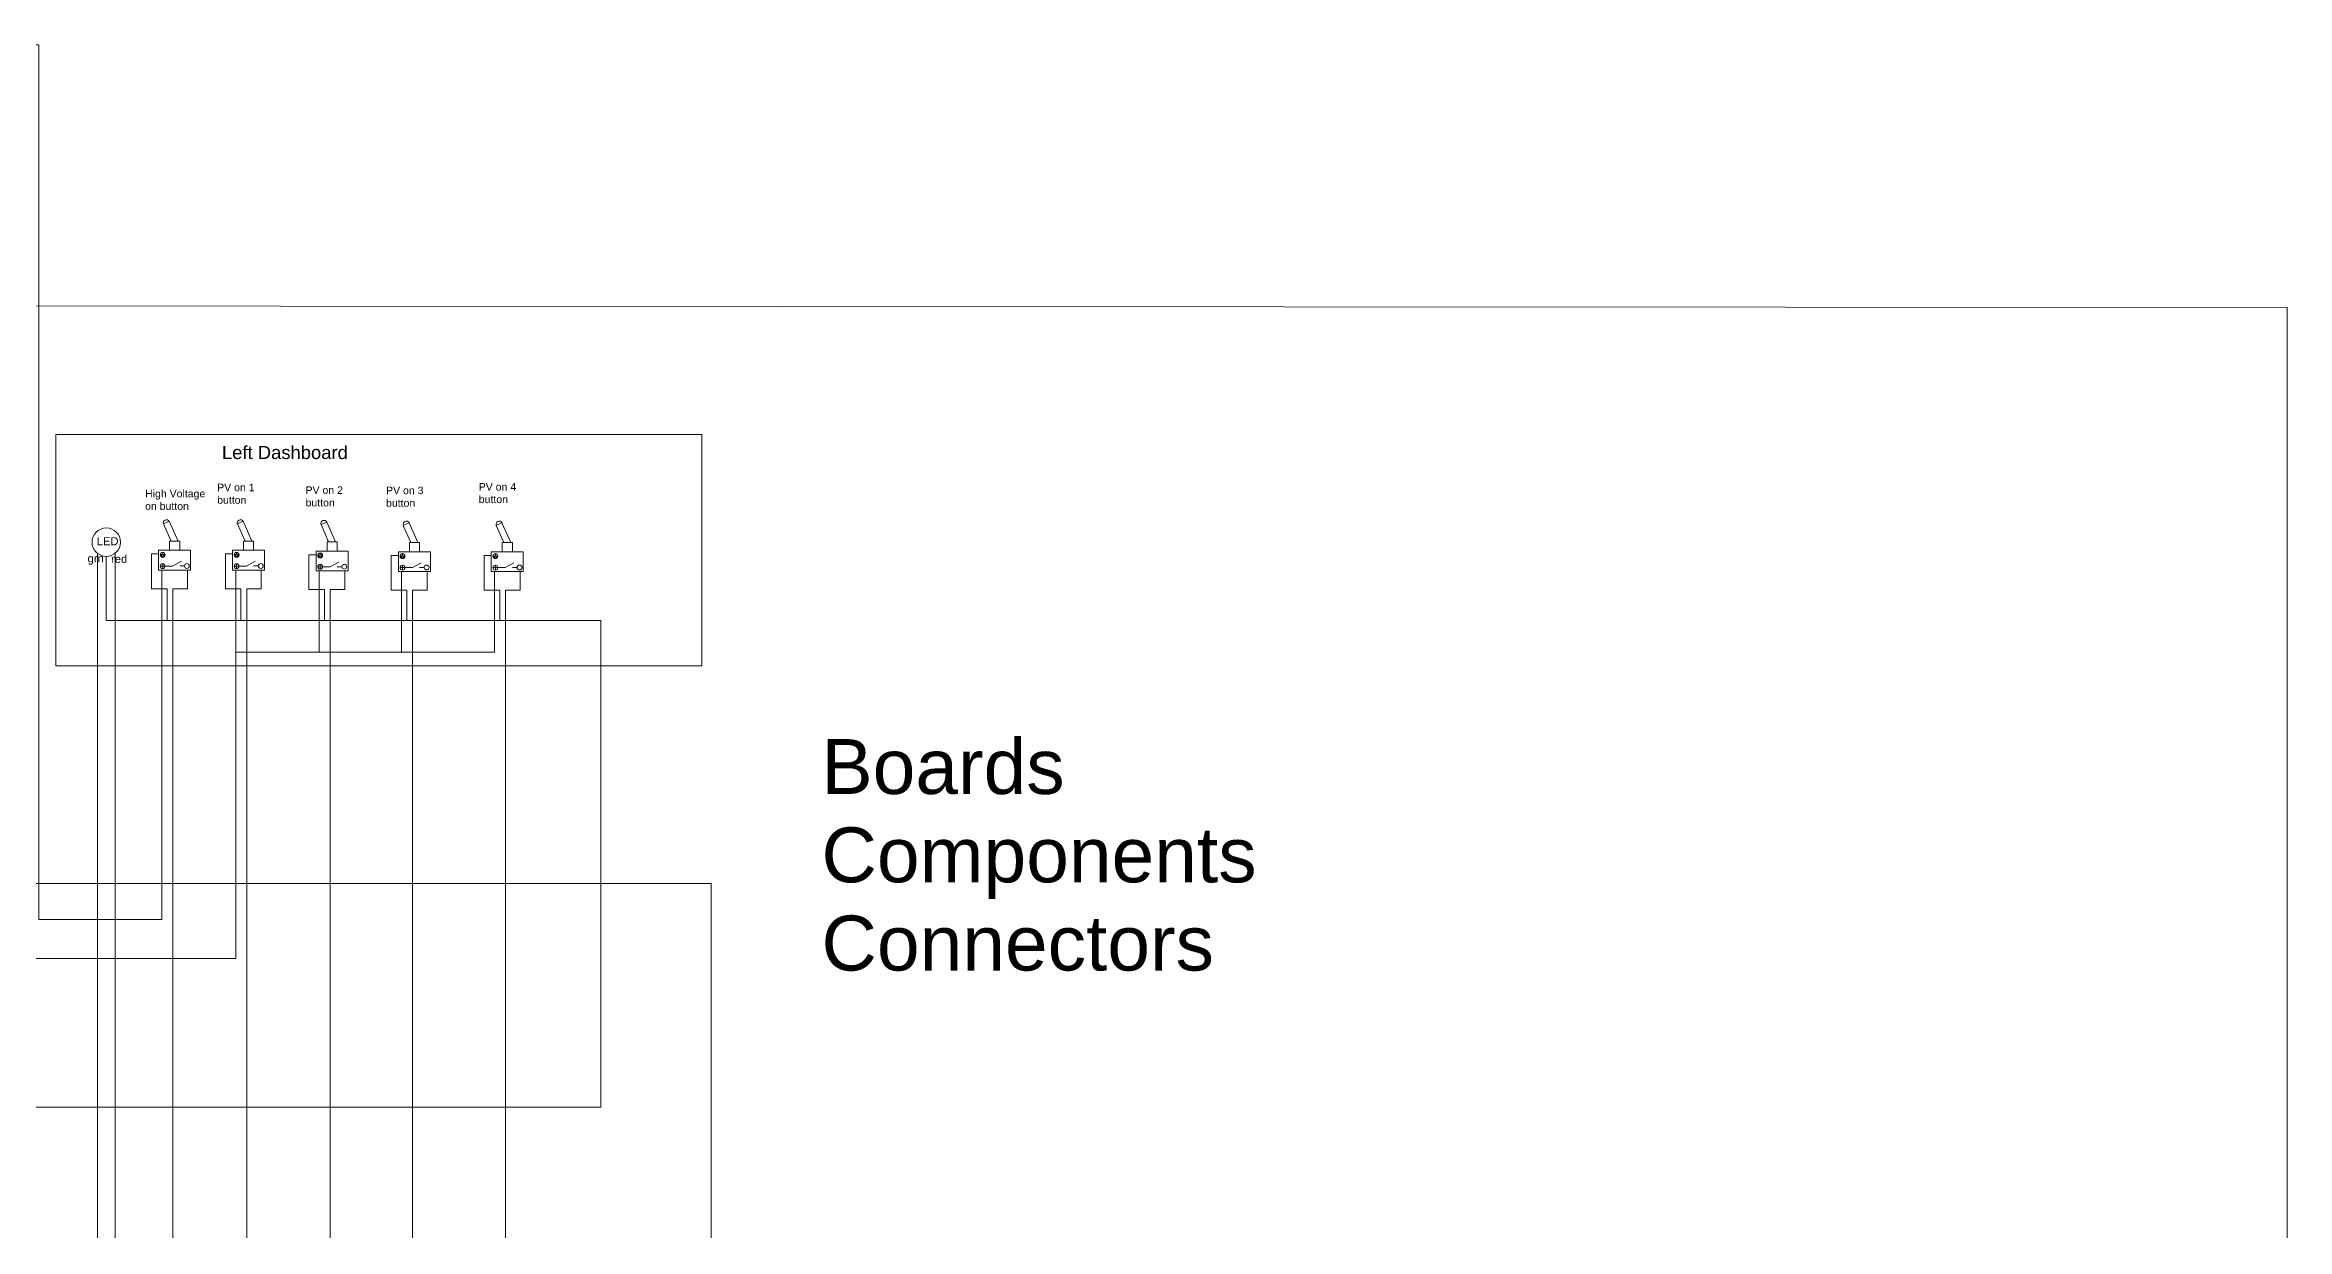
# Model space of a CAD drawing. Header units: inches. Extents: x 4541 to 19811, y -21622 to -6339.
# Drawn here: x 7497 to 8986, y -7814 to -7027 of the extents above; entities that cross this region are included whole.
import ezdxf

# ---------------------------------------------------------------- set-up
doc = ezdxf.new("R2010")
doc.units = ezdxf.units.IN
doc.header["$MEASUREMENT"] = 0
doc.layers.get('0').update_dxf_attribs({"lineweight": 0})
doc.styles.get("Standard").update_dxf_attribs({"font": 'arial.ttf'})

msp = doc.modelspace()

# ---------------------------------------------------------------- linework, layer by layer
at = {"color": 1, "ltscale": 5}
for p, q in [((7575.5, -7345.6), (7579.4, -7343.9)), ((7624.6, -7345.6), (7628.5, -7343.9)), ((7680.2, -7346.1), (7684, -7344.4)), ((7734.8, -7346.6), (7738.7, -7344.9)), ((7796.6, -7346.6), (7800.4, -7344.9))]:
    msp.add_line(p, q, dxfattribs=at)
at = {"ltscale": 5}
for p, q in [((7585.2, -7357.1), (7579.4, -7343.9)), ((7634.3, -7357.1), (7628.5, -7343.9)), ((7689.9, -7357.6), (7684, -7344.4)), ((7580.6, -7357.1), (7575.5, -7345.6)), ((7579.6, -7363.2), (7579.6, -7357.1)), ((7579.6, -7357.1), (7586.3, -7357.1)), ((7586.3, -7363.2), (7586.3, -7357.1)), ((7629.7, -7357.1), (7624.6, -7345.6)), ((7628.7, -7363.2), (7628.7, -7357.1)), ((7628.7, -7357.1), (7635.4, -7357.1)), ((7635.4, -7363.2), (7635.4, -7357.1)), ((7685.2, -7357.6), (7680.2, -7346.1)), ((7684.2, -7363.7), (7684.2, -7357.6)), ((7684.2, -7357.6), (7690.9, -7357.6)), ((7690.9, -7363.7), (7690.9, -7357.6)), ((7739.9, -7358.1), (7734.8, -7346.6)), ((7744.5, -7358.1), (7738.7, -7344.9)), ((7738.9, -7364.2), (7738.9, -7358.1)), ((7738.9, -7358.1), (7745.6, -7358.1)), ((7745.6, -7364.2), (7745.6, -7358.1)), ((7801.7, -7358.1), (7796.6, -7346.6)), ((7806.3, -7358.1), (7800.4, -7344.9)), ((7800.6, -7364.2), (7800.6, -7358.1)), ((7800.6, -7358.1), (7807.3, -7358.1)), ((7807.3, -7364.2), (7807.3, -7358.1)), ((7573.6, -7373.7), (7576.3, -7373.7)), ((7575, -7367.8), (7573.7, -7366)), ((7576.3, -7366), (7573.7, -7366)), ((7575, -7364.5), (7575, -7366)), ((7575, -7367.8), (7576.3, -7366)), ((7575, -7372.5), (7575, -7375)), ((7622.7, -7373.7), (7625.4, -7373.7)), ((7624.1, -7367.8), (7622.8, -7366)), ((7625.4, -7366), (7622.8, -7366)), ((7624.1, -7364.5), (7624.1, -7366)), ((7624.1, -7367.8), (7625.4, -7366)), ((7624.1, -7372.5), (7624.1, -7375)), ((7679.6, -7368.2), (7678.3, -7366.5)), ((7680.9, -7366.5), (7678.3, -7366.5)), ((7678.3, -7374.2), (7681, -7374.2)), ((7679.6, -7365), (7679.6, -7366.5)), ((7679.6, -7368.2), (7680.9, -7366.5)), ((7679.6, -7372.9), (7679.6, -7375.5)), ((7734.3, -7368.7), (7733, -7367)), ((7735.6, -7367), (7733, -7367)), ((7734.3, -7365.5), (7734.3, -7367)), ((7734.3, -7368.7), (7735.6, -7367)), ((7734.3, -7373.4), (7734.3, -7376)), ((7796, -7368.7), (7794.7, -7367)), ((7797.3, -7367), (7794.7, -7367)), ((7796, -7365.5), (7796, -7367)), ((7796, -7368.7), (7797.3, -7367)), ((7796, -7373.4), (7796, -7376)), ((7591.4, -7388.8), (7581.7, -7388.8)), ((7581.7, -7388.8), (7581.7, -7393.1)), ((7591.4, -7376.3), (7591.4, -7382.6)), ((7591.4, -7382.6), (7591.4, -7388.8)), ((7640.5, -7388.8), (7630.8, -7388.8)), ((7630.8, -7388.8), (7630.8, -7393.1)), ((7640.5, -7376.3), (7640.5, -7382.6)), ((7640.5, -7382.6), (7640.5, -7388.8)), ((7696, -7376.8), (7696, -7383)), ((7696, -7383), (7696, -7389.2)), ((7732.9, -7374.7), (7735.6, -7374.7)), ((7794.7, -7374.7), (7797.4, -7374.7)), ((7812.4, -7377.3), (7812.4, -7383.5)), ((7812.4, -7383.5), (7812.4, -7389.7)), ((7696, -7389.2), (7686.3, -7389.2)), ((7686.3, -7389.2), (7686.3, -7393.6)), ((7750.7, -7389.7), (7741, -7389.7)), ((7741, -7389.7), (7741, -7394.1)), ((7812.4, -7389.7), (7802.7, -7389.7)), ((7802.7, -7389.7), (7802.7, -7394.1))]:
    msp.add_line(p, q, dxfattribs=at)
at = {"color": 3}
for p, q in [((7537.5, -7367.2), (7537.5, -7409.9)), ((7577.9, -7393.1), (7577.9, -7409.9)), ((7627, -7393.1), (7627, -7409.9)), ((7682.5, -7393.6), (7682.5, -7409.9)), ((7737.2, -7394.1), (7737.2, -7409.9)), ((7798.9, -7394.1), (7798.9, -7409.9))]:
    msp.add_line(p, q, dxfattribs=at)
at = {"color": 3, "ltscale": 5}
for p, q in [((7572.3, -7365.6), (7567.6, -7365.6)), ((7567.6, -7365.6), (7567.6, -7388.8)), ((7621.4, -7365.6), (7616.7, -7365.6)), ((7616.7, -7365.6), (7616.7, -7388.8)), ((7676.9, -7366.1), (7672.2, -7366.1)), ((7672.2, -7366.1), (7672.2, -7389.2)), ((7731.6, -7366.6), (7726.9, -7366.6)), ((7726.9, -7366.6), (7726.9, -7389.7)), ((7567.6, -7388.8), (7577.9, -7388.8)), ((7577.9, -7388.8), (7577.9, -7393.1)), ((7616.7, -7388.8), (7627, -7388.8)), ((7627, -7388.8), (7627, -7393.1)), ((7672.2, -7389.2), (7682.5, -7389.2)), ((7726.9, -7389.7), (7737.2, -7389.7)), ((7737.2, -7389.7), (7737.2, -7394.1))]:
    msp.add_line(p, q, dxfattribs=at)
for p, q in [((7576.6, -7373.7), (7581.5, -7373.7)), ((7581.5, -7373.7), (7587.4, -7370.5)), ((7589.5, -7373.6), (7586.3, -7373.6)), ((7625.7, -7373.7), (7630.6, -7373.7)), ((7630.6, -7373.7), (7636.5, -7370.5)), ((7638.6, -7373.6), (7635.4, -7373.6)), ((7681.2, -7374.2), (7686.2, -7374.2)), ((7686.2, -7374.2), (7692, -7371)), ((7694.1, -7374.1), (7691, -7374.1)), ((7740.9, -7374.7), (7746.7, -7371.5)), ((7802.6, -7374.7), (7808.4, -7371.5)), ((7735.9, -7374.7), (7740.9, -7374.7)), ((7748.8, -7374.6), (7745.7, -7374.6)), ((7750.7, -7389.7), (7750.7, -7377.3)), ((7797.6, -7374.7), (7802.6, -7374.7)), ((7810.5, -7374.6), (7807.4, -7374.6)), ((7686.3, -7393.6), (7686.3, -8137.4)), ((7741, -7394.1), (7741, -8119.2))]:
    msp.add_line(p, q)
at = {"color": 4, "ltscale": 5}
for p, q in [((7793.3, -7366.6), (7788.6, -7366.6)), ((7788.6, -7366.6), (7788.6, -7389.7)), ((7574.4, -7376.3), (7574.4, -7382.6)), ((7574.4, -7382.6), (7574.4, -7393.1)), ((7788.6, -7389.7), (7798.9, -7389.7)), ((7798.9, -7389.7), (7798.9, -7394.1))]:
    msp.add_line(p, q, dxfattribs=at)
at = {"color": 6, "ltscale": 5}
for p, q in [((7623.5, -7376.3), (7623.5, -7382.6)), ((7623.5, -7382.6), (7623.5, -7393.1)), ((7679, -7376.8), (7679, -7383)), ((7679, -7383), (7679, -7393.6)), ((7733.7, -7377.3), (7733.7, -7383.5)), ((7733.7, -7383.5), (7733.7, -7394.1)), ((7795.4, -7377.3), (7795.4, -7383.5)), ((7795.4, -7383.5), (7795.4, -7394.1)), ((7679, -7430.9), (7679, -7393.6)), ((7682.5, -7389.2), (7682.5, -7393.6))]:
    msp.add_line(p, q, dxfattribs=at)
at = {"color": 4}
msp.add_line((7574.4, -7393.1), (7574.4, -7608.5), dxfattribs=at)
at = {"color": 6}
for p, q in [((7733.7, -7430.9), (7733.7, -7394.1)), ((7795.4, -7394.1), (7795.4, -7430.9))]:
    msp.add_line(p, q, dxfattribs=at)
for points in [[(7399.7, -7027.3), (7492.8, -7027.3), (7492.8, -7608.5), (7574.4, -7608.5)], [(5135.8, -8856.7), (7531.6, -8856.7), (7531.6, -8419), (7531.6, -7365.1)], [(5135.8, -8831), (7543.5, -8831), (7543.5, -8419), (7543.5, -7365.1)], [(7581.7, -7393.1), (7581.7, -8195.7), (8328.6, -8195.7), (8328.6, -8113.4), (8337.1, -8113.4)], [(7630.8, -7393.1), (7630.8, -8151.4)], [(7630.8, -7393.1), (7630.8, -8151.4), (8032.7, -8151.4), (8032.7, -8187.5), (8326.6, -8187.5), (8326.6, -8114.4), (8337.1, -8114.4), (8326.6, -8114.4), (8326.6, -8187.5), (8032.7, -8187.5), (8032.7, -7873.8), (8063.4, -7873.8)], [(7686.3, -7393.6), (7686.3, -8137.4), (8039.7, -8137.4), (8039.7, -8187.5), (8326.6, -8187.5), (8326.6, -8114.4), (8337.1, -8114.4), (8326.6, -8114.4)], [(7686.3, -7393.6), (7686.3, -8137.4), (8039.7, -8137.4), (8039.7, -8187.5), (8326.6, -8187.5), (8326.6, -8114.4), (8337.1, -8114.4), (8326.6, -8114.4), (8326.6, -8187.5), (8039.7, -8187.5), (8039.7, -7910.6), (8063.4, -7910.6)], [(7741, -7394.1), (7741, -8119.2), (8045.5, -8119.2), (8045.5, -7947.4), (8063.4, -7947.4), (8045.5, -7947.4), (8045.4, -8187.5), (8326.6, -8187.5), (8326.6, -8114.4), (8337.1, -8114.4)], [(7802.7, -7394.1), (7802.7, -8110.5), (8051.7, -8110.5)], [(7802.7, -7394.1), (7802.7, -8110.5), (8051.7, -8110.5), (8051.7, -7984.2), (8063.4, -7984.2), (8051.7, -7984.2), (8051.7, -8187.5), (8326.6, -8187.5), (8326.6, -8114.4), (8337.1, -8114.4)], [(7630.8, -7409.9), (7630.8, -8151.4), (8032.7, -8151.4)]]:
    msp.add_lwpolyline(points)
at = {"color": 6, "ltscale": 5}
for points in [[(7398.9, -7048.3), (7483.1, -7048.3), (7483.1, -7634.5), (7623.5, -7634.5), (7623.5, -7430.9), (7795.4, -7430.9)], [(7623.5, -7430.9), (7623.5, -7393.1)]]:
    msp.add_lwpolyline(points, dxfattribs=at)
at = {"color": 1}
msp.add_lwpolyline([(7319.8, -7200.8), (8986.4, -7201.9), (8986.4, -10092.2)], dxfattribs=at)
at = {"color": 5}
for points in [[(7503.9, -7286.3), (7933.1, -7286.3), (7933.1, -7439.9), (7503.9, -7439.9)], [(5033.8, -7873.1), (7939.4, -7873.1), (7939.4, -7584.6), (5033.8, -7584.6)]]:
    msp.add_lwpolyline(points, close=True, dxfattribs=at)
at = {"ltscale": 5}
for points in [[(7572.3, -7363.2), (7593.5, -7363.2), (7593.5, -7376.3), (7572.3, -7376.3)], [(7621.4, -7363.2), (7642.6, -7363.2), (7642.6, -7376.3), (7621.4, -7376.3)], [(7676.9, -7363.7), (7698.2, -7363.7), (7698.2, -7376.8), (7676.9, -7376.8)], [(7731.6, -7364.2), (7752.9, -7364.2), (7752.9, -7377.3), (7731.6, -7377.3)], [(7793.3, -7364.2), (7814.6, -7364.2), (7814.6, -7377.3), (7793.3, -7377.3)]]:
    msp.add_lwpolyline(points, close=True, dxfattribs=at)
at = {"color": 3}
msp.add_lwpolyline([(6508.4, -7733.1), (7866.2, -7733.1), (7866.2, -7409.9), (7537.5, -7409.9)], dxfattribs=at)
msp.add_circle((7537.5, -7357.8), 9.45)
at = {"ltscale": 5}
for centre in [(7575, -7366.2), (7575, -7373.7), (7591.1, -7373.6), (7624.1, -7366.2), (7624.1, -7373.7), (7640.2, -7373.6), (7679.6, -7366.6), (7679.6, -7374.2), (7695.7, -7374.1), (7734.3, -7367.1), (7734.3, -7374.7), (7750.4, -7374.6), (7796, -7367.1), (7796, -7374.7), (7812.1, -7374.6)]:
    msp.add_circle(centre, 1.62, dxfattribs=at)
at = {"color": 1, "ltscale": 5}
for centre in [(7577.5, -7345), (7626.6, -7345), (7682.2, -7345.4), (7736.9, -7345.9), (7798.6, -7345.9)]:
    msp.add_arc(centre, 2.12, 29.6395, 197.8735, dxfattribs=at)

# ---------------------------------------------------------------- texts
for s, p in [('LED', (7531.2, -7359.8)), ('grn', (7525.1, -7371.2)), ('red', (7540.7, -7371.6))]:
    msp.add_text(s, height=5.32).set_placement(p)
at = {"color": 5}
for s, p in [('Boards', (8012.7, -7525.1)), ('Components', (8012.7, -7583.8))]:
    msp.add_text(s, height=36.5, dxfattribs=at).set_placement(p)
at = {"color": 6}
msp.add_text('Connectors', height=36.5, dxfattribs=at).set_placement((8012.7, -7642.4))
for s, width, gutter_width, insert, char_height, attachment_point in [('Left Dashboard', 149.565, 43.8, (7698, -7293.8), 8.755, 3), ('High Voltage on button', 40.195, 25, (7563.3, -7323), 5, 1), ('PV on 1 button', 40.195, 25, (7611.2, -7318.9), 5, 1), ('PV on 2 button', 40.195, 25, (7669.9, -7320.7), 5, 1), ('PV on 3 button', 40.195, 25, (7723.4, -7320.9), 5, 1), ('PV on 4 button', 40.195, 25, (7785, -7318.5), 5, 1)]:
    msp.add_mtext_dynamic_manual_height_columns(s, width=width, gutter_width=gutter_width, heights=[0], dxfattribs=dict(insert=insert, char_height=char_height, attachment_point=attachment_point))

doc.saveas('drawing.dxf')
